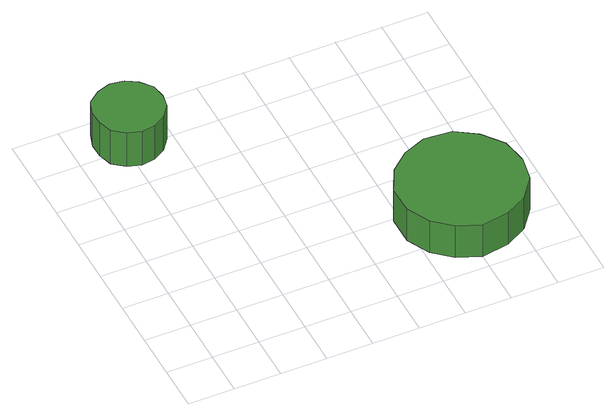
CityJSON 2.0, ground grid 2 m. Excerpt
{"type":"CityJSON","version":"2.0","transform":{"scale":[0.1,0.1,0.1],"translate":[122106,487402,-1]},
"CityObjects":{
"tree1":{"type":"SolitaryVegetationObject","attributes":{"function":"something"},"geometry":[{"type":"MultiSurface","lod":"1","boundaries":[[[0,1,2,3,4,5,6,7,8,9,10,11,12,13,14]],[[15,16,17,18,19,20,21,22,23,24,25,26,27,28,29]],[[0,29,28,1]],[[1,28,27,2]],[[2,27,26,3]],[[3,26,25,4]],[[4,25,24,5]],[[5,24,23,6]],[[6,23,22,7]],[[7,22,21,8]],[[8,21,20,9]],[[9,20,19,10]],[[10,19,18,11]],[[11,18,17,12]],[[12,17,16,13]],[[13,16,15,14]],[[14,15,29,0]]]}]},
"tree2":{"type":"SolitaryVegetationObject","attributes":{"function":"something"},"geometry":[{"type":"MultiSurface","lod":"1","boundaries":[[[30,31,32,33,34,35,36,37,38,39,40,41,42,43,44]],[[45,46,47,48,49,50,51,52,53,54,55,56,57,58,59]],[[30,59,58,31]],[[31,58,57,32]],[[32,57,56,33]],[[33,56,55,34]],[[34,55,54,35]],[[35,54,53,36]],[[36,53,52,37]],[[37,52,51,38]],[[38,51,50,39]],[[39,50,49,40]],[[40,49,48,41]],[[41,48,47,42]],[[42,47,46,43]],[[43,46,45,44]],[[44,45,59,30]]]}]},
"tree3":{"type":"SolitaryVegetationObject","attributes":{"function":"something"}}
},
"vertices":[
[38,125,26],[37,131,26],[33,136,26],[28,139,26],[22,140,26],[16,138,26],[11,134,26],[9,128,26],[9,122,26],[11,116,26],[16,112,26],[22,110,26],[28,111,26],[33,114,26],[37,119,26],[37,119,8],[33,114,8],[28,111,8],[22,110,8],[16,112,8],[11,116,8],[9,122,8],[9,128,8],[11,134,8],[16,138,8],[22,140,8],[28,139,8],[33,136,8],[37,131,8],[38,125,8],
[150,33,25],[148,44,25],[141,53,25],[132,59,25],[120,60,25],[110,56,25],[102,49,25],[97,39,25],[97,27,25],[102,17,25],[110,10,25],[120,6,25],[132,8,25],[141,13,25],[148,22,25],[148,22,8],[141,13,8],[132,8,8],[120,6,8],[110,10,8],[102,17,8],[97,27,8],[97,39,8],[102,49,8],[110,56,8],[120,60,8],[132,59,8],[141,53,8],[148,44,8],[150,33,8]
]}
